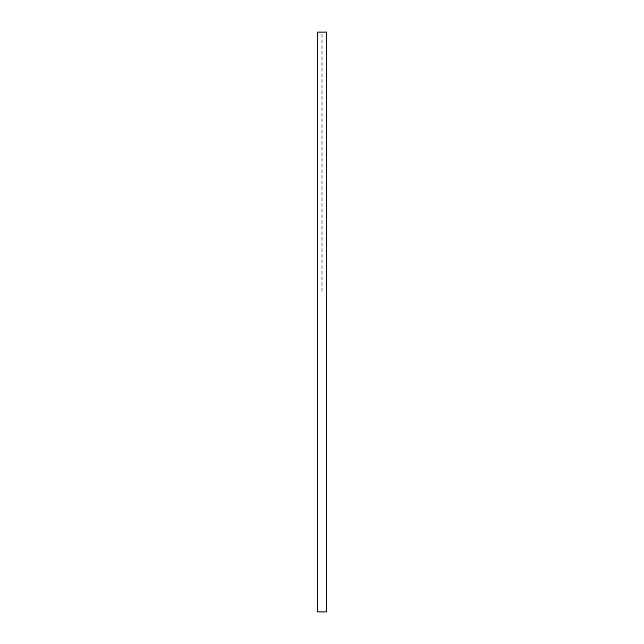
<?xml version="1.0" encoding="UTF-8"?>
<svg xmlns="http://www.w3.org/2000/svg" width="644" height="644" viewBox="0 0 644 644"><rect width="100%" height="100%" fill="white"/><g stroke="black" fill="none" stroke-linecap="round" stroke-linejoin="round"><path stroke-width="0.48" stroke-dasharray="3.22 2.42" d="M322 34.204L322 292.819"/><path stroke-width="0.97" d="M326.5 32.2L317.5 32.2L317.5 611.8L326.5 611.8L326.5 32.2"/></g></svg>
